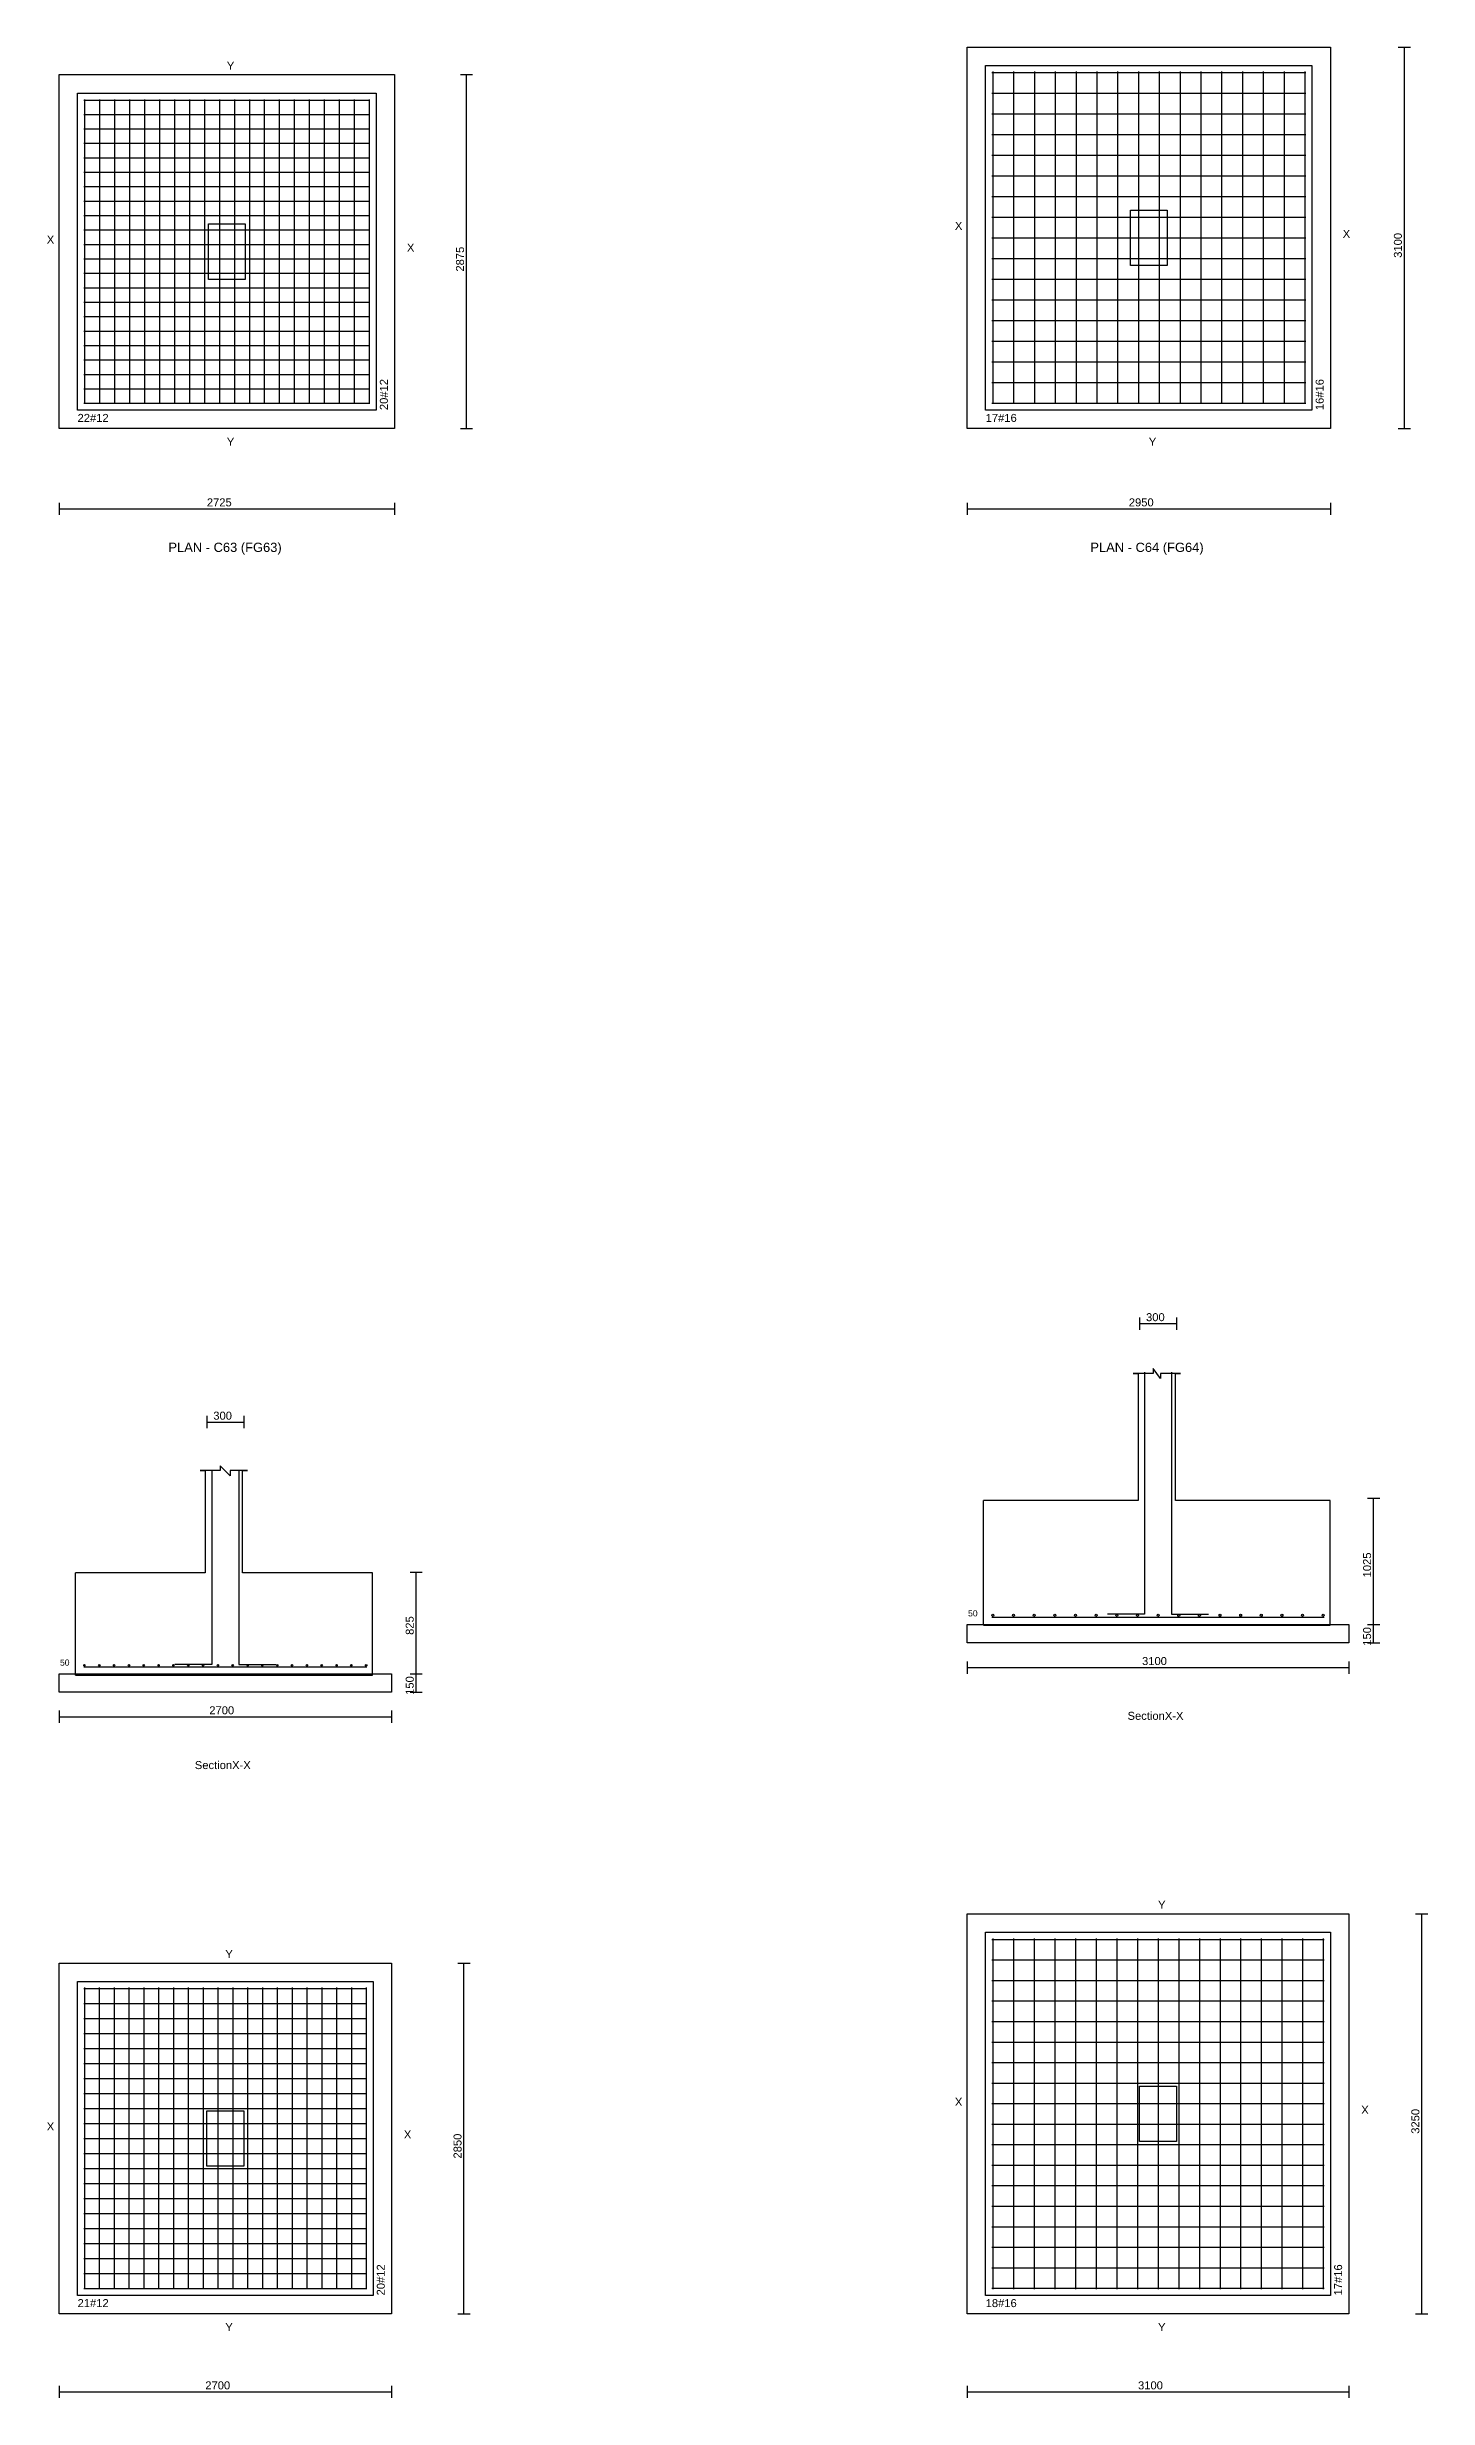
# Model space of a CAD drawing. Extents: x 0 to 27, y -1 to 285.
# Drawn here: x 15 to 26.22, y 214.04 to 233.14 of the extents above; entities that cross this region are included whole.
import ezdxf
from ezdxf.enums import TextEntityAlignment as Align

# ---------------------------------------------------------------- set-up
doc = ezdxf.new("R2010")
doc.units = 0
for name, color, linetype in [('Bottom_Cover', 7, 'CONTINUOUS'), ('Column_Bars', 4, 'CONTINUOUS'), ('Column_Dimension', 7, 'CONTINUOUS'), ('Columns', 4, 'CONTINUOUS'), ('dim_all', 7, 'CONTINUOUS'), ('Footing_Plan', 7, 'CONTINUOUS'), ('PCC', 2, 'CONTINUOUS'), ('PCC_Depth', 7, 'CONTINUOUS'), ('Pcc_Plan', 2, 'CONTINUOUS'), ('Plan', 7, 'CONTINUOUS'), ('Plan_Rf_Xdir', 1, 'CONTINUOUS'), ('Plan_Rf_Ydir', 3, 'CONTINUOUS'), ('Section', 2, 'CONTINUOUS'), ('SectionName', 3, 'CONTINUOUS'), ('Sectn_Rf_Xdir', 1, 'CONTINUOUS'), ('Sectn_Rf_Ydir', 3, 'CONTINUOUS'), ('Total_Depth', 7, 'CONTINUOUS'), ('X_Dimension', 7, 'CONTINUOUS')]:
    doc.layers.add(name, color=color, linetype=linetype)
doc.styles.add('STRUDS_Arial', font='ARIAL.TTF', dxfattribs={"height": 0.04})

msp = doc.modelspace()

# ---------------------------------------------------------------- linework, layer by layer
at = {"layer": 'Column_Bars'}
for p, q in [((23.915, 222.375), (23.915, 220.407)), ((24.135, 222.375), (24.135, 220.407)), ((16.34, 221.575), (16.34, 219.999)), ((16.56, 221.575), (16.56, 219.999)), ((23.915, 220.407), (23.615, 220.407)), ((24.135, 220.407), (24.435, 220.407)), ((16.34, 219.999), (16.04, 219.999)), ((16.56, 219.999), (16.86, 219.999))]:
    msp.add_line(p, q, dxfattribs=at)
at = {"layer": 'Columns'}
for p, q in [((16.3125, 231.25), (16.3125, 231.7)), ((16.3125, 231.7), (16.6125, 231.7)), ((16.6125, 231.7), (16.6125, 231.25)), ((23.8, 231.363), (23.8, 231.813)), ((23.8, 231.813), (24.1, 231.813)), ((24.1, 231.813), (24.1, 231.363)), ((16.6125, 231.25), (16.3125, 231.25)), ((24.1, 231.363), (23.8, 231.363)), ((23.875, 216.125), (23.875, 216.575)), ((23.875, 216.575), (24.175, 216.575)), ((24.175, 216.575), (24.175, 216.125)), ((16.3, 215.925), (16.3, 216.375)), ((16.3, 216.375), (16.6, 216.375)), ((16.6, 216.375), (16.6, 215.925)), ((24.175, 216.125), (23.875, 216.125)), ((16.6, 215.925), (16.3, 215.925))]:
    msp.add_line(p, q, dxfattribs=at)
at = {"layer": 'dim_all'}
for p, q in [((25.9754, 233.137), (26.0754, 233.137)), ((26.0254, 230.038), (26.0254, 233.137)), ((18.3587, 232.913), (18.4587, 232.913)), ((18.4087, 230.038), (18.4087, 232.913)), ((18.3587, 230.038), (18.4587, 230.038)), ((25.9754, 230.038), (26.0754, 230.038)), ((15.1, 229.436), (15.1, 229.336)), ((15.1, 229.386), (17.825, 229.386)), ((17.825, 229.436), (17.825, 229.336)), ((22.475, 229.436), (22.475, 229.336)), ((22.475, 229.386), (25.425, 229.386)), ((25.425, 229.436), (25.425, 229.336)), ((23.875, 222.818), (23.875, 222.718)), ((23.875, 222.768), (24.175, 222.768)), ((24.175, 222.818), (24.175, 222.718)), ((16.3, 222.018), (16.3, 221.918)), ((16.3, 221.968), (16.6, 221.968)), ((16.6, 222.018), (16.6, 221.918)), ((25.725, 221.35), (25.825, 221.35)), ((25.775, 220.325), (25.775, 221.35)), ((17.95, 220.75), (18.05, 220.75)), ((18, 219.925), (18, 220.75)), ((25.725, 220.325), (25.825, 220.325)), ((25.725, 220.325), (25.825, 220.325)), ((25.725, 220.175), (25.825, 220.175)), ((25.775, 220.175), (25.775, 220.325)), ((22.475, 220.025), (22.475, 219.925)), ((22.475, 219.975), (25.575, 219.975)), ((25.575, 220.025), (25.575, 219.925)), ((17.95, 219.925), (18.05, 219.925)), ((17.95, 219.925), (18.05, 219.925)), ((18, 219.775), (18, 219.925)), ((15.1, 219.625), (15.1, 219.525)), ((17.8, 219.625), (17.8, 219.525)), ((17.95, 219.775), (18.05, 219.775)), ((15.1, 219.575), (17.8, 219.575)), ((26.1172, 217.975), (26.2172, 217.975)), ((26.1672, 214.725), (26.1672, 217.975)), ((18.3384, 217.575), (18.4384, 217.575)), ((18.3884, 214.725), (18.3884, 217.575)), ((18.3384, 214.725), (18.4384, 214.725)), ((26.1172, 214.725), (26.2172, 214.725)), ((15.1, 214.142), (15.1, 214.042)), ((15.1, 214.092), (17.8, 214.092)), ((17.8, 214.142), (17.8, 214.042)), ((22.475, 214.142), (22.475, 214.042)), ((22.475, 214.092), (25.575, 214.092)), ((25.575, 214.142), (25.575, 214.042))]:
    msp.add_line(p, q, dxfattribs=at)
at = {"layer": 'Footing_Plan'}
for p, q in [((22.625, 230.188), (22.625, 232.988)), ((22.625, 232.988), (25.275, 232.988)), ((25.275, 232.988), (25.275, 230.188)), ((15.25, 230.188), (15.25, 232.762)), ((15.25, 232.762), (17.675, 232.762)), ((17.675, 232.762), (17.675, 230.188)), ((17.675, 230.188), (15.25, 230.188)), ((25.275, 230.188), (22.625, 230.188)), ((22.625, 214.875), (22.625, 217.825)), ((22.625, 217.825), (25.425, 217.825)), ((25.425, 217.825), (25.425, 214.875)), ((15.25, 214.875), (15.25, 217.425)), ((15.25, 217.425), (17.65, 217.425)), ((17.65, 217.425), (17.65, 214.875)), ((17.65, 214.875), (15.25, 214.875)), ((25.425, 214.875), (22.625, 214.875))]:
    msp.add_line(p, q, dxfattribs=at)
at = {"layer": 'PCC'}
for p, q in [((22.475, 220.175), (22.475, 220.325)), ((22.475, 220.325), (25.575, 220.325)), ((22.475, 220.175), (22.475, 220.325)), ((22.475, 220.325), (25.575, 220.325)), ((25.575, 220.175), (22.475, 220.175)), ((25.575, 220.175), (22.475, 220.175)), ((25.575, 220.325), (25.575, 220.175)), ((25.575, 220.325), (25.575, 220.175)), ((15.1, 219.775), (15.1, 219.925)), ((15.1, 219.925), (17.8, 219.925)), ((15.1, 219.775), (15.1, 219.925)), ((15.1, 219.925), (17.8, 219.925)), ((17.8, 219.925), (17.8, 219.775)), ((17.8, 219.925), (17.8, 219.775)), ((17.8, 219.775), (15.1, 219.775)), ((17.8, 219.775), (15.1, 219.775))]:
    msp.add_line(p, q, dxfattribs=at)
at = {"layer": 'Pcc_Plan'}
for p, q in [((22.475, 230.038), (22.475, 233.137)), ((22.475, 233.137), (25.425, 233.137)), ((25.425, 233.137), (25.425, 230.038)), ((15.1, 230.038), (15.1, 232.913)), ((15.1, 232.913), (17.825, 232.913)), ((17.825, 232.913), (17.825, 230.038)), ((17.825, 230.038), (15.1, 230.038)), ((25.425, 230.038), (22.475, 230.038)), ((22.475, 214.725), (22.475, 217.975)), ((22.475, 217.975), (25.575, 217.975)), ((25.575, 217.975), (25.575, 214.725)), ((15.1, 214.725), (15.1, 217.575)), ((15.1, 217.575), (17.8, 217.575)), ((17.8, 217.575), (17.8, 214.725)), ((17.8, 214.725), (15.1, 214.725)), ((25.575, 214.725), (22.475, 214.725))]:
    msp.add_line(p, q, dxfattribs=at)
at = {"layer": 'Plan_Rf_Xdir'}
for p, q in [((22.675, 232.93), (25.225, 232.93)), ((15.3, 232.706), (17.625, 232.706)), ((15.3, 232.589), (17.625, 232.589)), ((22.675, 232.762), (25.225, 232.762)), ((22.675, 232.594), (25.225, 232.594)), ((15.3, 232.472), (17.625, 232.472)), ((22.675, 232.426), (25.225, 232.426)), ((15.3, 232.355), (17.625, 232.355)), ((15.3, 232.237), (17.625, 232.237)), ((22.675, 232.259), (25.225, 232.259)), ((15.3, 232.12), (17.625, 232.12)), ((22.675, 232.091), (25.225, 232.091)), ((15.3, 232.003), (17.625, 232.003)), ((15.3, 231.885), (17.625, 231.885)), ((22.675, 231.923), (25.225, 231.923)), ((15.3, 231.768), (17.625, 231.768)), ((15.3, 231.651), (17.625, 231.651)), ((22.675, 231.755), (25.225, 231.755)), ((15.3, 231.534), (17.625, 231.534)), ((22.675, 231.588), (25.225, 231.588)), ((15.3, 231.416), (17.625, 231.416)), ((15.3, 231.299), (17.625, 231.299)), ((22.675, 231.42), (25.225, 231.42)), ((22.675, 231.252), (25.225, 231.252)), ((15.3, 231.182), (17.625, 231.182)), ((15.3, 231.064), (17.625, 231.064)), ((22.675, 231.084), (25.225, 231.084)), ((15.3, 230.947), (17.625, 230.947)), ((22.675, 230.917), (25.225, 230.917)), ((15.3, 230.83), (17.625, 230.83)), ((15.3, 230.713), (17.625, 230.713)), ((22.675, 230.749), (25.225, 230.749)), ((15.3, 230.595), (17.625, 230.595)), ((15.3, 230.478), (17.625, 230.478)), ((22.675, 230.581), (25.225, 230.581)), ((15.3, 230.361), (17.625, 230.361)), ((22.675, 230.413), (25.225, 230.413)), ((15.3, 230.243), (17.625, 230.243)), ((22.675, 230.245), (25.225, 230.245)), ((22.675, 217.767), (25.375, 217.767)), ((22.675, 217.6), (25.375, 217.6)), ((15.3, 217.369), (17.6, 217.369)), ((22.675, 217.434), (25.375, 217.434)), ((15.3, 217.247), (17.6, 217.247)), ((15.3, 217.125), (17.6, 217.125)), ((22.675, 217.267), (25.375, 217.267)), ((15.3, 217.003), (17.6, 217.003)), ((22.675, 217.1), (25.375, 217.1)), ((22.675, 216.933), (25.375, 216.933)), ((15.3, 216.881), (17.6, 216.881)), ((15.3, 216.76), (17.6, 216.76)), ((22.675, 216.767), (25.375, 216.767)), ((15.3, 216.638), (17.6, 216.638)), ((22.675, 216.6), (25.375, 216.6)), ((15.3, 216.516), (17.6, 216.516)), ((15.3, 216.394), (17.6, 216.394)), ((22.675, 216.433), (25.375, 216.433)), ((15.3, 216.272), (17.6, 216.272)), ((22.675, 216.267), (25.375, 216.267)), ((15.3, 216.15), (17.6, 216.15)), ((15.3, 216.028), (17.6, 216.028)), ((22.675, 216.1), (25.375, 216.1)), ((15.3, 215.906), (17.6, 215.906)), ((15.3, 215.784), (17.6, 215.784)), ((22.675, 215.933), (25.375, 215.933)), ((15.3, 215.662), (17.6, 215.662)), ((22.675, 215.767), (25.375, 215.767)), ((22.675, 215.6), (25.375, 215.6)), ((15.3, 215.541), (17.6, 215.541)), ((15.3, 215.419), (17.6, 215.419)), ((22.675, 215.433), (25.375, 215.433)), ((15.3, 215.297), (17.6, 215.297)), ((22.675, 215.266), (25.375, 215.266)), ((15.3, 215.175), (17.6, 215.175)), ((15.3, 215.053), (17.6, 215.053)), ((22.675, 215.1), (25.375, 215.1)), ((15.3, 214.931), (17.6, 214.931)), ((22.675, 214.933), (25.375, 214.933))]:
    msp.add_line(p, q, dxfattribs=at)
at = {"layer": 'Plan_Rf_Ydir'}
for p, q in [((22.683, 232.938), (22.683, 230.238)), ((22.8519, 232.938), (22.8519, 230.238)), ((23.0209, 232.938), (23.0209, 230.238)), ((23.1898, 232.938), (23.1898, 230.238)), ((23.3587, 232.938), (23.3587, 230.238)), ((23.5277, 232.938), (23.5277, 230.238)), ((23.6966, 232.938), (23.6966, 230.238)), ((23.8655, 232.938), (23.8655, 230.238)), ((24.0345, 232.938), (24.0345, 230.238)), ((24.2034, 232.938), (24.2034, 230.238)), ((24.3723, 232.938), (24.3723, 230.238)), ((24.5413, 232.938), (24.5413, 230.238)), ((24.7102, 232.938), (24.7102, 230.238)), ((24.8791, 232.938), (24.8791, 230.238)), ((25.0481, 232.938), (25.0481, 230.238)), ((25.217, 232.938), (25.217, 230.238)), ((15.306, 232.712), (15.306, 230.238)), ((15.4277, 232.712), (15.4277, 230.238)), ((15.5495, 232.712), (15.5495, 230.238)), ((15.6712, 232.712), (15.6712, 230.238)), ((15.7929, 232.712), (15.7929, 230.238)), ((15.9147, 232.712), (15.9147, 230.238)), ((16.0364, 232.712), (16.0364, 230.238)), ((16.1582, 232.712), (16.1582, 230.238)), ((16.2799, 232.712), (16.2799, 230.238)), ((16.4016, 232.712), (16.4016, 230.238)), ((16.5234, 232.712), (16.5234, 230.238)), ((16.6451, 232.712), (16.6451, 230.238)), ((16.7668, 232.712), (16.7668, 230.238)), ((16.8886, 232.712), (16.8886, 230.238)), ((17.0103, 232.712), (17.0103, 230.238)), ((17.132, 232.712), (17.132, 230.238)), ((17.2538, 232.712), (17.2538, 230.238)), ((17.3755, 232.712), (17.3755, 230.238)), ((17.4973, 232.712), (17.4973, 230.238)), ((17.619, 232.712), (17.619, 230.238)), ((22.683, 217.775), (22.683, 214.925)), ((22.8507, 217.775), (22.8507, 214.925)), ((23.0185, 217.775), (23.0185, 214.925)), ((23.1862, 217.775), (23.1862, 214.925)), ((23.354, 217.775), (23.354, 214.925)), ((23.5217, 217.775), (23.5217, 214.925)), ((23.6895, 217.775), (23.6895, 214.925)), ((23.8572, 217.775), (23.8572, 214.925)), ((24.025, 217.775), (24.025, 214.925)), ((24.1927, 217.775), (24.1927, 214.925)), ((24.3605, 217.775), (24.3605, 214.925)), ((24.5282, 217.775), (24.5282, 214.925)), ((24.696, 217.775), (24.696, 214.925)), ((24.8637, 217.775), (24.8637, 214.925)), ((25.0315, 217.775), (25.0315, 214.925)), ((25.1992, 217.775), (25.1992, 214.925)), ((25.367, 217.775), (25.367, 214.925)), ((15.306, 217.375), (15.306, 214.925)), ((15.4264, 217.375), (15.4264, 214.925)), ((15.5468, 217.375), (15.5468, 214.925)), ((15.6673, 217.375), (15.6673, 214.925)), ((15.7877, 217.375), (15.7877, 214.925)), ((15.9081, 217.375), (15.9081, 214.925)), ((16.0285, 217.375), (16.0285, 214.925)), ((16.1489, 217.375), (16.1489, 214.925)), ((16.2694, 217.375), (16.2694, 214.925)), ((16.3898, 217.375), (16.3898, 214.925)), ((16.5102, 217.375), (16.5102, 214.925)), ((16.6306, 217.375), (16.6306, 214.925)), ((16.7511, 217.375), (16.7511, 214.925)), ((16.8715, 217.375), (16.8715, 214.925)), ((16.9919, 217.375), (16.9919, 214.925)), ((17.1123, 217.375), (17.1123, 214.925)), ((17.2327, 217.375), (17.2327, 214.925)), ((17.3532, 217.375), (17.3532, 214.925)), ((17.4736, 217.375), (17.4736, 214.925)), ((17.594, 217.375), (17.594, 214.925))]:
    msp.add_line(p, q, dxfattribs=at)
at = {"layer": 'Section'}
for p, q in [((23.863, 222.364), (23.8225, 222.364)), ((23.8225, 222.364), (23.863, 222.364)), ((23.9846, 222.364), (23.863, 222.364)), ((23.863, 222.364), (23.863, 221.331)), ((24.0453, 222.323), (23.9846, 222.404)), ((23.9846, 222.404), (23.9846, 222.364)), ((24.1669, 222.364), (24.0453, 222.364)), ((24.0453, 222.364), (24.0453, 222.323)), ((24.1669, 221.331), (24.1669, 222.364)), ((24.1669, 222.364), (24.2074, 222.364)), ((24.2074, 222.364), (24.1669, 222.364)), ((16.2868, 221.574), (16.2463, 221.574)), ((16.2463, 221.574), (16.2868, 221.574)), ((16.4084, 221.574), (16.2868, 221.574)), ((16.2868, 221.574), (16.2868, 220.743)), ((16.4894, 221.533), (16.4084, 221.614)), ((16.4084, 221.614), (16.4084, 221.574)), ((16.5907, 221.574), (16.4894, 221.574)), ((16.4894, 221.574), (16.4894, 221.533)), ((16.5907, 220.743), (16.5907, 221.574)), ((16.5907, 221.574), (16.6312, 221.574)), ((16.6312, 221.574), (16.5907, 221.574)), ((23.863, 221.331), (22.6071, 221.331)), ((22.6071, 220.318), (22.6071, 221.331)), ((23.863, 221.331), (23.863, 221.331)), ((23.863, 221.331), (23.863, 221.331)), ((23.863, 221.331), (23.863, 221.331)), ((25.4228, 221.331), (24.1669, 221.331)), ((24.1669, 221.331), (24.1669, 221.331)), ((24.1669, 221.331), (24.1669, 221.331)), ((24.1669, 221.331), (24.1669, 221.331)), ((25.4228, 220.318), (25.4228, 221.331)), ((16.2868, 220.743), (15.2334, 220.743)), ((15.2334, 219.913), (15.2334, 220.743)), ((16.2868, 220.743), (16.2868, 220.743)), ((16.2868, 220.743), (16.2868, 220.743)), ((16.2868, 220.743), (16.2868, 220.743)), ((17.6441, 220.743), (16.5907, 220.743)), ((16.5907, 220.743), (16.5907, 220.743)), ((16.5907, 220.743), (16.5907, 220.743)), ((16.5907, 220.743), (16.5907, 220.743)), ((17.6441, 219.913), (17.6441, 220.743)), ((22.6071, 220.318), (25.4228, 220.318)), ((15.2334, 219.913), (17.6441, 219.913))]:
    msp.add_line(p, q, dxfattribs=at)
at = {"layer": 'Sectn_Rf_Xdir'}
for p, q in [((22.675, 220.383), (25.375, 220.383)), ((15.3, 219.981), (17.6, 219.981))]:
    msp.add_line(p, q, dxfattribs=at)
at = {"layer": 'Sectn_Rf_Ydir'}
for centre, radius in [((22.683, 220.399), 0.008), ((22.8507, 220.399), 0.008), ((23.0185, 220.399), 0.008), ((23.1862, 220.399), 0.008), ((23.354, 220.399), 0.008), ((23.5217, 220.399), 0.008), ((23.6895, 220.399), 0.008), ((23.8572, 220.399), 0.008), ((24.025, 220.399), 0.008), ((24.1927, 220.399), 0.008), ((24.3605, 220.399), 0.008), ((24.5282, 220.399), 0.008), ((24.696, 220.399), 0.008), ((24.8637, 220.399), 0.008), ((25.0315, 220.399), 0.008), ((25.1992, 220.399), 0.008), ((25.367, 220.399), 0.008), ((15.306, 219.993), 0.006), ((15.4264, 219.993), 0.006), ((15.5468, 219.993), 0.006), ((15.6673, 219.993), 0.006), ((15.7877, 219.993), 0.006), ((15.9081, 219.993), 0.006), ((16.0285, 219.993), 0.006), ((16.1489, 219.993), 0.006), ((16.2694, 219.993), 0.006), ((16.3898, 219.993), 0.006), ((16.5102, 219.993), 0.006), ((16.6306, 219.993), 0.006), ((16.7511, 219.993), 0.006), ((16.8715, 219.993), 0.006), ((16.9919, 219.993), 0.006), ((17.1123, 219.993), 0.006), ((17.2327, 219.993), 0.006), ((17.3532, 219.993), 0.006), ((17.4736, 219.993), 0.006), ((17.594, 219.993), 0.006)]:
    msp.add_circle(centre, radius, dxfattribs=at)

# ---------------------------------------------------------------- texts
at = {"layer": 'Bottom_Cover', "style": 'STRUDS_Arial'}
for p in [(22.4821, 220.39), (15.1071, 219.99)]:
    msp.add_text('50', height=0.05, dxfattribs=at).set_placement(p)
at = {"layer": 'Column_Dimension', "style": 'STRUDS_Arial'}
for p in [(23.9275, 222.788), (16.3525, 221.988)]:
    msp.add_text('300', height=0.065, dxfattribs=at).set_placement(p)
at = {"layer": 'dim_all', "style": 'STRUDS_Arial'}
for s, p in [('3100 ', (26.0054, 231.425)), ('2875 ', (18.3887, 231.313)), ('3250 ', (26.1472, 216.188)), ('2850 ', (18.3684, 215.987))]:
    msp.add_text(s, height=0.065, rotation=90, dxfattribs=at).set_placement(p)
for s, p in [('2725 ', (16.3, 229.406)), ('2950 ', (23.7875, 229.406)), ('2700 ', (16.2875, 214.112)), ('3100 ', (23.8625, 214.112))]:
    msp.add_text(s, height=0.065, dxfattribs=at).set_placement(p)
at = {"layer": 'PCC_Depth', "style": 'STRUDS_Arial'}
for p in [(25.755, 220.152), (17.98, 219.753)]:
    msp.add_text('150', height=0.065, rotation=90, dxfattribs=at).set_placement(p)
at = {"layer": 'Plan', "style": 'STRUDS_Arial'}
for s, p in [('PLAN - C63 (FG63) ', (16.4625, 229.036)), ('PLAN - C64 (FG64) ', (23.95, 229.036))]:
    msp.add_text(s, height=0.075, dxfattribs=at).set_placement(p, align=Align.CENTER)
at = {"layer": 'Plan_Rf_Xdir', "style": 'STRUDS_Arial'}
for s, p in [('22#12', (15.25, 230.092)), ('17#16', (22.625, 230.092)), ('21#12', (15.25, 214.78)), ('18#16', (22.625, 214.78))]:
    msp.add_text(s, height=0.065, dxfattribs=at).set_placement(p)
at = {"layer": 'Plan_Rf_Ydir', "style": 'STRUDS_Arial'}
for s, p in [('20#12', (17.77, 230.188)), ('16#16', (25.37, 230.188)), ('20#12', (17.745, 214.875)), ('17#16', (25.52, 214.875))]:
    msp.add_text(s, height=0.065, rotation=90, dxfattribs=at).set_placement(p)
at = {"layer": 'Section', "style": 'STRUDS_Arial'}
for p in [(23.7775, 219.55), (16.2025, 219.15)]:
    msp.add_text('SectionX-X', height=0.065, dxfattribs=at).set_placement(p)
at = {"layer": 'SectionName', "style": 'STRUDS_Arial'}
for s, p in [('Y', (16.4625, 232.952)), ('X', (22.375, 231.652)), ('X', (25.525, 231.587)), ('X', (15, 231.54)), ('X', (17.925, 231.475)), ('Y', (16.4625, 229.898)), ('Y', (23.95, 229.898)), ('Y', (24.025, 218.015)), ('Y', (16.45, 217.615)), ('X', (22.375, 216.415)), ('X', (25.675, 216.35)), ('X', (15, 216.215)), ('X', (17.9, 216.15)), ('Y', (16.45, 214.585)), ('Y', (24.025, 214.585))]:
    msp.add_text(s, height=0.065, dxfattribs=at).set_placement(p)
at = {"layer": 'Total_Depth', "style": 'STRUDS_Arial'}
for s, p in [('1025', (25.755, 220.707)), ('825', (17.98, 220.24))]:
    msp.add_text(s, height=0.065, rotation=90, dxfattribs=at).set_placement(p)
at = {"layer": 'X_Dimension', "style": 'STRUDS_Arial'}
for s, p in [('3100', (23.895, 219.995)), ('2700', (16.32, 219.595))]:
    msp.add_text(s, height=0.065, dxfattribs=at).set_placement(p)

doc.saveas('drawing.dxf')
